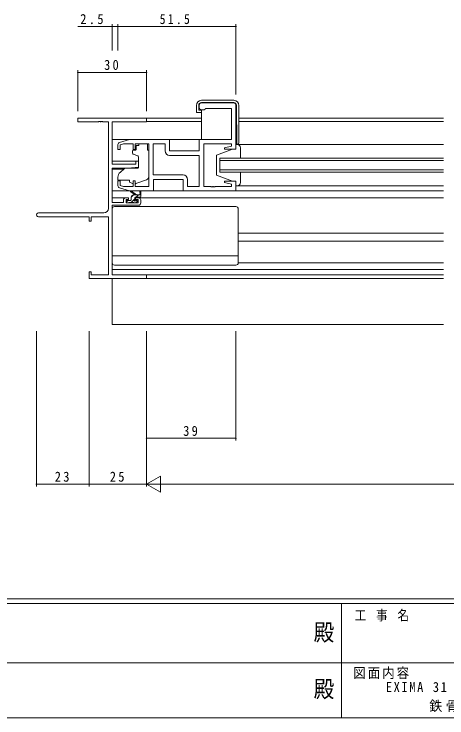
# Model space of a CAD drawing. Units: millimetres, scale not verified. Extents: x -567 to 567, y -403 to 403.
# Drawn here: x -155.5 to 33.3, y -403 to -95.9 of the extents above; entities that cross this region are included whole.
import ezdxf
from ezdxf.enums import TextEntityAlignment as Align

# ---------------------------------------------------------------- set-up
doc = ezdxf.new("R2010")
doc.units = ezdxf.units.MM
doc.header["$LTSCALE"] = 2
for name, color, linetype, lineweight in [('0-1_YKK_ZWAK', 7, 'Continuous', 18), ('0-3_YKK_D', 6, 'Continuous', 18), ('0-4_YKK_11', 7, 'Continuous', 18), ('0-5_YKK_12', 2, 'Continuous', 18), ('0-6_YKK_13', 4, 'Continuous', 18)]:
    doc.layers.add(name, color=color, linetype=linetype, lineweight=lineweight)
doc.layers.add('0-2_USER1', color=7, linetype='Continuous')
doc.styles.add('ＭＳ ゴシック', font='')
doc.styles.get('ＭＳ ゴシック').set_extended_font_data('MS Gothic')

msp = doc.modelspace()

# ---------------------------------------------------------------- linework, layer by layer
at = {"layer": '0-1_YKK_ZWAK'}
for p, q in [((537.274, -350.982), (-562.726, -350.982)), ((483.274, -352.982), (-562.726, -352.982)), ((-12.726, -352.982), (-12.726, -402.982)), ((-194.726, -378.981), (-10.726, -378.981)), ((-10.726, -378.981), (173.274, -378.981)), ((-562.726, -402.982), (483.274, -402.982))]:
    msp.add_line(p, q, dxfattribs=at)
at = {"layer": '0-3_YKK_D'}
for p, q in [((-112.726, -101.285), (-127.626, -101.285)), ((-112.726, -111.719), (-112.726, -100.285)), ((-110.226, -101.285), (-112.726, -101.285)), ((-110.226, -111.719), (-110.226, -100.285)), ((-110.226, -111.719), (-110.226, -100.285)), ((-110.226, -101.285), (-58.726, -101.285)), ((-58.726, -130.917), (-58.726, -100.285)), ((-127.726, -138.285), (-127.726, -120.285)), ((-127.726, -121.285), (-97.726, -121.285)), ((-97.726, -138.285), (-97.726, -120.285)), ((-145.726, -234.285), (-145.726, -301.982)), ((-122.726, -234.285), (-122.726, -301.982)), ((-122.726, -234.285), (-122.726, -301.982)), ((-97.726, -234.285), (-97.726, -281.982)), ((-97.726, -234.285), (-97.726, -301.982)), ((-97.726, -234.285), (-97.726, -301.982)), ((-58.726, -234.285), (-58.726, -281.982)), ((-97.726, -280.982), (-58.726, -280.982)), ((-97.726, -300.982), (-91.664, -297.482)), ((-91.664, -304.482), (-91.664, -297.482)), ((-122.726, -300.982), (-145.726, -300.982)), ((-97.726, -300.982), (-122.726, -300.982)), ((-97.726, -300.982), (-85.602, -300.982)), ((-97.726, -300.982), (-91.664, -304.482)), ((-90.726, -300.982), (395.274, -300.982))]:
    msp.add_line(p, q, dxfattribs=at)
for centre, start, end in [((-112.726, -101.285), 0, 180), ((-112.726, -101.285), 180, 0), ((-110.226, -101.285), 0, 180), ((-110.226, -101.285), 0, 180), ((-110.226, -101.285), 180, 0), ((-110.226, -101.285), 180, 0), ((-58.726, -101.285), 0, 180), ((-58.726, -101.285), 180, 0), ((-127.726, -121.285), 0, 180), ((-127.726, -121.285), 180, 0), ((-97.726, -121.285), 0, 180), ((-97.726, -121.285), 180, 0), ((-97.726, -280.982), 0, 180), ((-97.726, -280.982), 180, 0), ((-58.726, -280.982), 0, 180), ((-58.726, -280.982), 180, 0), ((-145.726, -300.982), 0, 180), ((-122.726, -300.982), 0, 180), ((-122.726, -300.982), 0, 180), ((-145.726, -300.982), 180, 0), ((-122.726, -300.982), 180, 0), ((-122.726, -300.982), 180, 0)]:
    msp.add_arc(centre, 0.106, start, end, dxfattribs=at)
at = {"layer": '0-4_YKK_11'}
for p, q in [((-59.726, -134.585), (-73.726, -134.585)), ((-74.726, -135.585), (-74.726, -136.585)), ((-73.726, -137.585), (-72.526, -137.585)), ((-72.526, -137.585), (-72.226, -137.285)), ((-72.226, -137.285), (-72.026, -137.085)), ((-72.026, -137.085), (-60.656, -137.085)), ((-60.656, -137.085), (-60.656, -150.585)), ((-58.726, -154.785), (-58.726, -135.585)), ((-127.726, -141.285), (-97.726, -141.285)), ((-127.726, -142.915), (-127.726, -141.285)), ((-118.684, -142.915), (-127.726, -142.915)), ((-118.501, -142.795), (-118.684, -142.915)), ((-117.951, -142.795), (-118.501, -142.795)), ((-117.768, -142.915), (-117.951, -142.795)), ((-117.684, -142.915), (-117.768, -142.915)), ((-117.501, -142.795), (-117.684, -142.915)), ((-116.951, -142.795), (-117.501, -142.795)), ((-116.768, -142.915), (-116.951, -142.795)), ((-114.356, -142.915), (-116.768, -142.915)), ((-114.356, -180.655), (-114.356, -142.915)), ((-112.726, -142.915), (-112.726, -161.385)), ((-97.726, -142.915), (-112.726, -142.915)), ((-97.726, -141.285), (-97.726, -142.915)), ((-110.226, -152.829), (-110.226, -154.885)), ((-105.226, -150.585), (-109.513, -151.871)), ((-109.226, -152.933), (-107.831, -152.515)), ((-109.226, -154.885), (-109.226, -152.933)), ((-107.831, -152.515), (-103.626, -152.515)), ((-87.726, -150.585), (-105.226, -150.585)), ((-103.626, -152.515), (-103.626, -154.885)), ((-102.626, -152.515), (-96.726, -152.515)), ((-102.626, -154.885), (-102.626, -152.515)), ((-96.726, -152.515), (-96.726, -171.055)), ((-94.796, -152.515), (-94.796, -166.055)), ((-89.656, -152.515), (-94.796, -152.515)), ((-94.796, -152.515), (-94.796, -166.055)), ((-89.656, -155.515), (-89.656, -152.515)), ((-87.726, -155.585), (-87.726, -150.585)), ((-74.726, -150.585), (-74.726, -155.585)), ((-60.656, -150.585), (-74.726, -150.585)), ((-72.726, -152.515), (-60.656, -152.515)), ((-72.726, -171.055), (-72.726, -152.515)), ((-60.656, -153.432), (-63.755, -154.263)), ((-60.656, -152.515), (-60.656, -153.432)), ((-110.226, -154.885), (-109.226, -154.885)), ((-103.626, -154.885), (-102.626, -154.885)), ((-74.726, -155.585), (-87.726, -155.585)), ((-63.755, -154.263), (-63.686, -154.785)), ((-63.686, -154.785), (-58.726, -154.785)), ((-74.726, -157.515), (-87.656, -157.515)), ((-74.726, -171.055), (-74.726, -157.515)), ((-112.726, -161.385), (-102.426, -161.385)), ((-101.226, -162.691), (-105.726, -163.085)), ((-102.426, -160.085), (-101.226, -160.085)), ((-102.426, -161.385), (-102.426, -160.085)), ((-101.226, -160.085), (-101.226, -162.691)), ((-112.726, -163.085), (-112.726, -178.085)), ((-105.726, -163.085), (-112.726, -163.085)), ((-110.226, -168.685), (-110.226, -170.741)), ((-109.226, -168.685), (-110.226, -168.685)), ((-109.226, -170.636), (-109.226, -168.685)), ((-103.626, -168.685), (-103.626, -171.055)), ((-102.626, -168.685), (-103.626, -168.685)), ((-102.626, -171.055), (-102.626, -168.685)), ((-94.796, -166.055), (-81.796, -166.055)), ((-94.726, -167.985), (-81.726, -167.985)), ((-94.726, -172.985), (-94.726, -167.985)), ((-81.726, -167.985), (-81.726, -172.985)), ((-79.796, -168.055), (-79.796, -171.055)), ((-63.686, -168.785), (-63.755, -169.307)), ((-58.726, -168.785), (-63.686, -168.785)), ((-58.726, -172.985), (-58.726, -168.785)), ((-109.513, -171.699), (-105.226, -172.985)), ((-107.831, -171.055), (-109.226, -170.636)), ((-103.626, -171.055), (-107.831, -171.055)), ((-96.726, -171.055), (-102.626, -171.055)), ((-79.796, -171.055), (-74.726, -171.055)), ((-69.684, -171.055), (-72.726, -171.055)), ((-69.501, -171.175), (-69.684, -171.055)), ((-68.951, -171.175), (-69.501, -171.175)), ((-68.768, -171.055), (-68.951, -171.175)), ((-68.684, -171.055), (-68.768, -171.055)), ((-68.501, -171.175), (-68.684, -171.055)), ((-67.951, -171.175), (-68.501, -171.175)), ((-67.768, -171.055), (-67.951, -171.175)), ((-60.656, -171.055), (-67.768, -171.055)), ((-63.755, -169.307), (-60.656, -170.138)), ((-60.656, -170.138), (-60.656, -171.055)), ((-105.226, -172.985), (-94.726, -172.985)), ((-81.726, -172.985), (-58.726, -172.985)), ((-112.726, -178.085), (-107.826, -178.085)), ((-107.826, -178.085), (-107.826, -176.985)), ((-106.826, -175.985), (-105.526, -175.985)), ((-106.626, -176.785), (-106.626, -178.285)), ((-105.526, -176.785), (-106.626, -176.785)), ((-105.526, -175.985), (-105.526, -176.785)), ((-102.526, -175.985), (-101.226, -175.985)), ((-102.526, -176.785), (-102.526, -175.985)), ((-101.426, -176.785), (-102.526, -176.785)), ((-101.426, -178.285), (-101.426, -176.785)), ((-100.226, -176.985), (-100.226, -178.285)), ((-112.726, -179.285), (-112.726, -209.655)), ((-101.226, -179.285), (-112.726, -179.285)), ((-106.626, -178.285), (-101.426, -178.285)), ((-144.911, -182.655), (-116.356, -182.655)), ((-122.726, -184.285), (-144.911, -184.285)), ((-122.726, -186.285), (-122.726, -184.285)), ((-121.826, -186.285), (-122.726, -186.285)), ((-121.826, -184.285), (-121.826, -186.285)), ((-114.356, -184.285), (-121.826, -184.285)), ((-114.356, -209.655), (-114.356, -184.285)), ((-122.726, -208.285), (-121.826, -208.285)), ((-122.726, -211.285), (-122.726, -208.285)), ((-121.826, -208.285), (-121.826, -209.655)), ((-97.726, -211.285), (-122.726, -211.285)), ((-121.826, -209.655), (-114.356, -209.655)), ((-112.726, -209.655), (-97.726, -209.655)), ((-97.726, -209.655), (-97.726, -211.285))]:
    msp.add_line(p, q, dxfattribs=at)
for centre, radius, start, end in [((-73.726, -135.585), 1, 90.00001, 179.99999), ((-59.726, -135.585), 1, 0.00001, 89.99999), ((-73.726, -136.585), 1, 180.00001, 269.99999), ((-109.226, -152.829), 1, 106.69926, 180.00004), ((-87.656, -155.515), 2, 180.00001, 269.99999), ((-81.796, -168.055), 2, 0.00001, 89.99999), ((-109.226, -170.741), 1, 179.99996, 253.30074), ((-106.826, -176.985), 1, 90.00001, 179.99999), ((-101.226, -176.985), 1, 0.00001, 89.99999), ((-116.356, -180.655), 2, 270.00001, 359.99999), ((-101.226, -178.285), 1, 270.00001, 359.99999), ((-144.911, -183.47), 0.815, 89.99999, 270.00001)]:
    msp.add_arc(centre, radius, start, end, dxfattribs=at)
at = {"layer": '0-5_YKK_12'}
for p, q in [((-98.026, -141.285), (-73.752, -141.285)), ((-73.752, -142.685), (-97.726, -142.685)), ((-57.452, -141.285), (31.774, -141.285)), ((31.774, -142.685), (-57.452, -142.685)), ((-112.726, -150.585), (-105.153, -150.585)), ((-95.226, -150.585), (-74.226, -150.585)), ((-65.726, -158.785), (-65.726, -164.785)), ((31.774, -158.785), (-65.726, -158.785)), ((-112.726, -160.085), (-101.226, -160.085)), ((-65.726, -159.785), (31.774, -159.785)), ((-112.726, -163.485), (-107.603, -163.485)), ((31.774, -163.785), (-65.726, -163.785)), ((-65.726, -164.785), (31.774, -164.785)), ((-66.226, -172.985), (31.774, -172.985)), ((-112.726, -175.985), (-106.826, -175.985)), ((-101.226, -175.985), (31.774, -175.985)), ((-57.726, -191.485), (31.774, -191.485)), ((-57.726, -194.885), (31.774, -194.885)), ((-112.726, -207.385), (31.774, -207.385)), ((31.774, -209.655), (-112.426, -209.655)), ((-98.026, -211.285), (31.774, -211.285))]:
    msp.add_line(p, q, dxfattribs=at)
msp.add_lwpolyline([(-112.726, -211.285), (-112.726, -231.285), (31.774, -231.285)], dxfattribs=at)
at = {"layer": '0-6_YKK_13'}
for p, q in [((-59.652, -133.485), (-73.752, -133.485)), ((-73.752, -134.485), (-59.7, -134.485)), ((-75.952, -135.685), (-75.952, -138.785)), ((-74.952, -137.785), (-74.952, -135.685)), ((-73.752, -137.785), (-74.952, -137.785)), ((-73.752, -137.785), (-73.752, -150.585)), ((-58.5, -135.674), (-58.352, -152.584)), ((-57.452, -152.085), (-57.452, -135.685)), ((-75.952, -138.785), (-75.452, -138.785)), ((-75.452, -138.785), (-73.752, -138.785)), ((-102.296, -154.185), (-102.296, -153.185)), ((-101.126, -153.185), (-102.296, -153.185)), ((-102.296, -154.185), (-102.296, -153.185)), ((-101.126, -153.185), (-102.296, -153.185)), ((-102.296, -154.185), (-102.296, -153.185)), ((-101.126, -153.185), (-102.296, -153.185)), ((-101.126, -152.515), (-101.126, -153.185)), ((-101.126, -152.515), (-97.326, -152.515)), ((-101.126, -152.515), (-101.126, -153.185)), ((-101.126, -152.515), (-97.326, -152.515)), ((-101.126, -152.515), (-101.126, -153.185)), ((-101.126, -152.515), (-97.326, -152.515)), ((-97.326, -152.515), (-97.326, -153.185)), ((-97.326, -152.515), (-97.326, -153.185)), ((-97.326, -152.515), (-97.326, -153.185)), ((-97.326, -154.185), (-97.326, -153.185)), ((-97.326, -154.185), (-97.326, -153.185)), ((-97.326, -154.185), (-97.326, -153.185)), ((-58.726, -152.585), (-57.952, -152.585)), ((-58.726, -152.784), (31.774, -152.785)), ((-58.726, -152.785), (-58.726, -154.785)), ((-58.226, -152.785), (-58.726, -152.785)), ((-103.826, -155.485), (-103.826, -156.535)), ((-103.826, -155.485), (-103.826, -156.535)), ((-103.826, -155.485), (-103.826, -156.535)), ((-102.596, -155.185), (-103.526, -155.185)), ((-102.596, -155.185), (-103.526, -155.185)), ((-102.596, -155.185), (-103.526, -155.185)), ((-102.296, -154.185), (-102.296, -154.885)), ((-102.296, -154.185), (-102.296, -154.885)), ((-102.296, -154.185), (-102.296, -154.885)), ((-97.326, -155.185), (-97.326, -154.185)), ((-97.326, -155.185), (-97.326, -154.185)), ((-97.326, -155.185), (-97.326, -154.185)), ((-97.326, -155.185), (-96.726, -155.185)), ((-97.326, -155.185), (-96.726, -155.185)), ((-97.326, -155.185), (-96.726, -155.185)), ((-96.726, -166.74), (-96.726, -155.185)), ((-96.726, -166.74), (-96.726, -155.185)), ((-96.726, -166.74), (-96.726, -155.185)), ((-60.226, -154.785), (-67.226, -157.385)), ((-58.726, -154.785), (-60.226, -154.785)), ((-56.726, -158.785), (-56.726, -154.285)), ((-103.497, -157.005), (-101.497, -157.733)), ((-103.497, -157.005), (-101.497, -157.733)), ((-103.497, -157.005), (-101.497, -157.733)), ((-101.226, -158.181), (-101.226, -162.788)), ((-101.226, -158.181), (-101.226, -162.788)), ((-101.226, -158.181), (-101.226, -162.788)), ((-67.226, -157.385), (-67.226, -166.185)), ((-107.463, -163.368), (-109.154, -164.787)), ((-107.463, -163.368), (-109.154, -164.787)), ((-107.463, -163.368), (-109.154, -164.787)), ((-101.443, -163.087), (-106.829, -163.134)), ((-101.443, -163.087), (-106.829, -163.134)), ((-101.443, -163.087), (-106.829, -163.134)), ((-56.726, -169.285), (-56.726, -164.785)), ((-110.226, -167.085), (-110.226, -168.385)), ((-110.226, -167.085), (-110.226, -168.385)), ((-110.226, -167.085), (-110.226, -168.385)), ((-110.226, -168.385), (-105.226, -168.385)), ((-110.226, -168.385), (-105.226, -168.385)), ((-110.226, -168.385), (-105.226, -168.385)), ((-105.226, -168.385), (-105.226, -168.685)), ((-105.226, -168.385), (-105.226, -168.685)), ((-105.226, -168.385), (-105.226, -168.685)), ((-105.226, -168.685), (-105.226, -169.182)), ((-105.226, -168.685), (-105.226, -169.182)), ((-105.226, -168.685), (-105.226, -169.182)), ((-102.354, -169.825), (-97.717, -168.151)), ((-102.354, -169.825), (-97.717, -168.151)), ((-102.354, -169.825), (-97.717, -168.151)), ((-60.226, -168.785), (-67.226, -166.185)), ((-60.226, -168.785), (-58.726, -168.785)), ((-58.726, -168.785), (-58.726, -170.785)), ((-103.92, -169.791), (-105.226, -169.182)), ((-103.92, -169.791), (-105.226, -169.182)), ((-103.92, -169.791), (-105.226, -169.182)), ((-58.726, -170.785), (-58.226, -170.785)), ((-58.726, -170.786), (31.774, -170.785)), ((-105.153, -172.985), (-112.726, -172.985)), ((-102.726, -174.785), (-104.545, -173.384)), ((-103.427, -174.785), (-104.426, -175.784)), ((-102.126, -174.785), (-104.344, -173.102)), ((-103.426, -174.785), (-100.226, -174.785)), ((-101.182, -174.785), (-102.182, -175.785)), ((-100.526, -173.659), (-100.725, -174.785)), ((-100.226, -175.485), (-100.226, -173.485)), ((-95.226, -172.985), (-81.226, -172.985)), ((-105.827, -177.185), (-106.426, -177.784)), ((-106.426, -177.485), (-106.426, -177.985)), ((-104.726, -177.185), (-106.126, -177.185)), ((-105.426, -178.085), (-103.326, -178.085)), ((-102.826, -176.429), (-104.482, -178.085)), ((-104.426, -176.885), (-104.426, -175.785)), ((-102.826, -176.724), (-102.826, -176.085)), ((-102.526, -175.785), (-100.526, -175.785)), ((-101.747, -177.595), (-102.416, -178.264)), ((-102.026, -177.185), (-102.365, -177.185)), ((-102.314, -178.197), (-101.814, -177.697)), ((-112.726, -204.385), (-112.726, -180.885)), ((-111.726, -179.885), (-58.726, -179.885)), ((-106.126, -178.285), (-105.626, -178.285)), ((-103.126, -178.285), (-102.526, -178.285)), ((-57.726, -204.385), (-57.726, -180.885)), ((-112.726, -201.345), (-57.726, -201.345)), ((-111.726, -205.385), (-58.726, -205.385)), ((-57.726, -204.385), (31.774, -204.385)), ((-57.726, -204.385), (31.774, -204.385))]:
    msp.add_line(p, q, dxfattribs=at)
for centre, radius, start, end in [((-73.752, -135.685), 2.2, 90, 180), ((-73.752, -135.685), 1.2, 90, 180), ((-59.7, -135.685), 1.2, 0.5, 90), ((-59.652, -135.685), 2.2, 0, 90), ((-58.226, -154.285), 1.5, 0, 90), ((-57.952, -152.085), 0.5, 270, 0), ((-103.526, -155.485), 0.3, 90, 180), ((-103.526, -155.485), 0.3, 90, 180), ((-103.526, -155.485), 0.3, 90, 180), ((-103.326, -156.535), 0.5, 180, 250), ((-103.326, -156.535), 0.5, 180, 250), ((-103.326, -156.535), 0.5, 180, 250), ((-102.596, -154.885), 0.3, 270, 0), ((-102.596, -154.885), 0.3, 270, 0), ((-102.596, -154.885), 0.3, 270, 0), ((-101.726, -158.181), 0.5, 0, 70), ((-101.726, -158.181), 0.5, 0, 70), ((-101.726, -158.181), 0.5, 0, 70), ((-107.226, -167.085), 3, 130, 180), ((-107.226, -167.085), 3, 130, 180), ((-107.226, -167.085), 3, 130, 180), ((-106.82, -164.134), 1, 90.5, 130), ((-106.82, -164.134), 1, 90.5, 130), ((-106.82, -164.134), 1, 90.5, 130), ((-101.526, -162.788), 0.3, 270.5, 0), ((-101.526, -162.788), 0.3, 270.5, 0), ((-101.526, -162.788), 0.3, 270.5, 0), ((-98.226, -166.74), 1.5, 289.85326, 0), ((-98.226, -166.74), 1.5, 289.85326, 0), ((-98.226, -166.74), 1.5, 289.85326, 0), ((-103.497, -168.885), 1, 245, 262.59308), ((-103.497, -168.885), 1, 245, 262.59308), ((-103.497, -168.885), 1, 245, 262.59308), ((-102.694, -168.885), 1, 273.88684, 289.85326), ((-102.694, -168.885), 1, 273.88684, 289.85326), ((-102.694, -168.885), 1, 273.88684, 289.85326), ((-58.226, -169.285), 1.5, 270, 0), ((-104.526, -173.185), 0.2, 24.41711, 264.41711), ((-103.426, -175.785), 1, 90, 180), ((-100.426, -173.485), 0.2, 0, 240), ((-106.126, -177.485), 0.3, 90, 180), ((-106.126, -177.985), 0.3, 180, 270), ((-105.626, -178.085), 0.2, 270, 0), ((-104.726, -176.885), 0.3, 270, 0), ((-103.126, -178.085), 0.2, 180, 270), ((-102.826, -177.185), 0.25, 123.05573, 326.94427), ((-103.126, -176.724), 0.3, 303.05573, 0), ((-102.526, -176.085), 0.3, 90, 180), ((-102.365, -177.485), 0.3, 90, 146.94427), ((-102.026, -177.485), 0.3, 315, 90), ((-100.526, -175.485), 0.3, 270, 0), ((-111.726, -180.885), 1, 90, 180), ((-102.526, -177.985), 0.3, 270, 315), ((-58.726, -180.885), 1, 0, 90), ((-111.726, -204.385), 1, 180, 270), ((-58.726, -204.385), 1, 270, 0)]:
    msp.add_arc(centre, radius, start, end, dxfattribs=at)

# ---------------------------------------------------------------- texts
at = {"layer": '0-1_YKK_ZWAK', "style": 'ＭＳ ゴシック', "width": 0.9}
for p in [(-24.843, -371.491), (-24.843, -396.236)]:
    msp.add_text('殿', height=7.331, dxfattribs=at).set_placement(p, align=Align.BOTTOM_LEFT)
at = {"layer": '0-1_YKK_ZWAK', "char_height": 4.399, "attachment_point": 7, "style": 'ＭＳ ゴシック'}
for s, insert in [('\\T1.22;\\W0.85;工\\~事\\~名', (-6.994, -360.886)), ('\\T1.17;\\W0.9;図面内容', (-7.558, -386.051))]:
    msp.add_mtext(s, dxfattribs=dict(at, insert=insert))
at = {"layer": '0-2_USER1', "char_height": 4.399, "attachment_point": 7, "style": 'ＭＳ ゴシック'}
for s, insert in [('\\T1.27;\\W0.9;EXIMA\\~31\\~引違い窓【2･4枚建】\\~T-1仕様', (6.613, -392.195)), ('\\T1.26;\\W0.95;鉄骨枠半外付\\~Dﾀｲﾌﾟ/14mm溝幅', (25.555, -401.018))]:
    msp.add_mtext(s, dxfattribs=dict(at, insert=insert))
at = {"layer": '0-3_YKK_D', "color": 7, "char_height": 4.399, "attachment_point": 7, "style": 'ＭＳ ゴシック'}
for s, insert in [('\\T1.38;\\W0.9;2.5', (-126.626, -100.285)), ('\\T1.39;\\W0.85;51.5', (-91.996, -100.285)), ('\\T1.37;\\W0.9;30', (-116.246, -120.285)), ('\\T1.37;\\W0.9;39', (-81.746, -279.982)), ('\\T1.37;\\W0.9;23', (-137.746, -299.982)), ('\\T1.37;\\W0.9;25', (-113.746, -299.982))]:
    msp.add_mtext(s, dxfattribs=dict(at, insert=insert))

doc.saveas('drawing.dxf')
